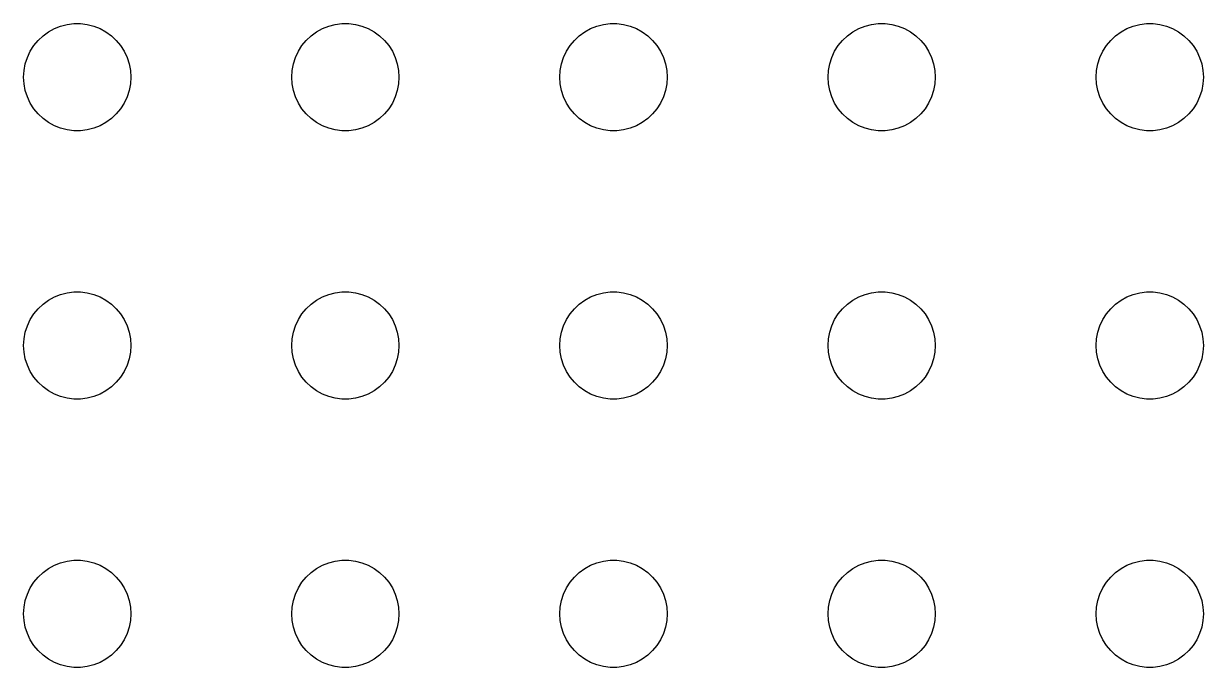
# Model space of a CAD drawing. Header units: metres. Extents: x -134 to 134, y 518 to 1078.
# Drawn here: x -1.5 to 31.5, y 660 to 678 of the extents above; entities that cross this region are included whole.
import ezdxf

# ---------------------------------------------------------------- set-up
doc = ezdxf.new("R2010")
doc.units = ezdxf.units.M

msp = doc.modelspace()

# ---------------------------------------------------------------- linework, layer by layer
for p, q in [((-0.80373, 677.766), (-0.63866, 677.857)), ((-0.63866, 677.857), (-0.46352, 677.927)), ((-0.46352, 677.927), (-0.28107, 677.973)), ((-0.28107, 677.973), (-0.09418, 677.997)), ((-0.09418, 677.997), (0.09418, 677.997)), ((0.09418, 677.997), (0.28107, 677.973)), ((0.28107, 677.973), (0.46352, 677.927)), ((0.46352, 677.927), (0.63866, 677.857)), ((0.63866, 677.857), (0.80373, 677.766)), ((6.69626, 677.766), (6.86133, 677.857)), ((6.86133, 677.857), (7.03647, 677.927)), ((7.03647, 677.927), (7.21892, 677.973)), ((7.21892, 677.973), (7.40581, 677.997)), ((7.40581, 677.997), (7.59418, 677.997)), ((7.59418, 677.997), (7.78107, 677.973)), ((7.78107, 677.973), (7.96352, 677.927)), ((7.96352, 677.927), (8.13866, 677.857)), ((8.13866, 677.857), (8.30373, 677.766)), ((14.1963, 677.766), (14.3613, 677.857)), ((14.3613, 677.857), (14.5365, 677.927)), ((14.5365, 677.927), (14.7189, 677.973)), ((14.7189, 677.973), (14.9058, 677.997)), ((14.9058, 677.997), (15.0942, 677.997)), ((15.0942, 677.997), (15.2811, 677.973)), ((15.2811, 677.973), (15.4635, 677.927)), ((15.4635, 677.927), (15.6387, 677.857)), ((15.6387, 677.857), (15.8037, 677.766)), ((21.6963, 677.766), (21.8613, 677.857)), ((21.8613, 677.857), (22.0365, 677.927)), ((22.0365, 677.927), (22.2189, 677.973)), ((22.2189, 677.973), (22.4058, 677.997)), ((22.4058, 677.997), (22.5942, 677.997)), ((22.5942, 677.997), (22.7811, 677.973)), ((22.7811, 677.973), (22.9635, 677.927)), ((22.9635, 677.927), (23.1387, 677.857)), ((23.1387, 677.857), (23.3037, 677.766)), ((29.1963, 677.766), (29.3613, 677.857)), ((29.3613, 677.857), (29.5365, 677.927)), ((29.5365, 677.927), (29.7189, 677.973)), ((29.7189, 677.973), (29.9058, 677.997)), ((29.9058, 677.997), (30.0942, 677.997)), ((30.0942, 677.997), (30.2811, 677.973)), ((30.2811, 677.973), (30.4635, 677.927)), ((30.4635, 677.927), (30.6387, 677.857)), ((30.6387, 677.857), (30.8037, 677.766)), ((-1.21352, 677.382), (-1.09344, 677.527)), ((-1.09344, 677.527), (-0.95613, 677.656)), ((-0.95613, 677.656), (-0.80373, 677.766)), ((0.80373, 677.766), (0.95613, 677.656)), ((0.95613, 677.656), (1.09344, 677.527)), ((1.09344, 677.527), (1.21352, 677.382)), ((6.28647, 677.382), (6.40654, 677.527)), ((6.40654, 677.527), (6.54385, 677.656)), ((6.54385, 677.656), (6.69626, 677.766)), ((8.30373, 677.766), (8.45613, 677.656)), ((8.45613, 677.656), (8.59344, 677.527)), ((8.59344, 677.527), (8.71352, 677.382)), ((13.7865, 677.382), (13.9065, 677.527)), ((13.9065, 677.527), (14.0439, 677.656)), ((14.0439, 677.656), (14.1963, 677.766)), ((15.8037, 677.766), (15.9561, 677.656)), ((15.9561, 677.656), (16.0934, 677.527)), ((16.0934, 677.527), (16.2135, 677.382)), ((21.2865, 677.382), (21.4065, 677.527)), ((21.4065, 677.527), (21.5439, 677.656)), ((21.5439, 677.656), (21.6963, 677.766)), ((23.3037, 677.766), (23.4561, 677.656)), ((23.4561, 677.656), (23.5934, 677.527)), ((23.5934, 677.527), (23.7135, 677.382)), ((28.7865, 677.382), (28.9065, 677.527)), ((28.9065, 677.527), (29.0439, 677.656)), ((29.0439, 677.656), (29.1963, 677.766)), ((30.8037, 677.766), (30.9561, 677.656)), ((30.9561, 677.656), (31.0934, 677.527)), ((31.0934, 677.527), (31.2135, 677.382)), ((-1.39465, 677.052), (-1.31445, 677.223)), ((-1.31445, 677.223), (-1.21352, 677.382)), ((1.21352, 677.382), (1.31445, 677.223)), ((1.31445, 677.223), (1.39465, 677.052)), ((6.10533, 677.052), (6.18553, 677.223)), ((6.18553, 677.223), (6.28647, 677.382)), ((8.71352, 677.382), (8.81445, 677.223)), ((8.81445, 677.223), (8.89465, 677.052)), ((13.6053, 677.052), (13.6855, 677.223)), ((13.6855, 677.223), (13.7865, 677.382)), ((16.2135, 677.382), (16.3145, 677.223)), ((16.3145, 677.223), (16.3947, 677.052)), ((21.1053, 677.052), (21.1855, 677.223)), ((21.1855, 677.223), (21.2865, 677.382)), ((23.7135, 677.382), (23.8145, 677.223)), ((23.8145, 677.223), (23.8947, 677.052)), ((28.6053, 677.052), (28.6855, 677.223)), ((28.6855, 677.223), (28.7865, 677.382)), ((31.2135, 677.382), (31.3145, 677.223)), ((31.3145, 677.223), (31.3947, 677.052)), ((-1.48816, 676.688), (-1.45287, 676.873)), ((-1.45287, 676.873), (-1.39465, 677.052)), ((1.39465, 677.052), (1.45287, 676.873)), ((1.45287, 676.873), (1.48816, 676.688)), ((6.01183, 676.688), (6.04712, 676.873)), ((6.04712, 676.873), (6.10533, 677.052)), ((8.89465, 677.052), (8.95287, 676.873)), ((8.95287, 676.873), (8.98816, 676.688)), ((13.5118, 676.688), (13.5471, 676.873)), ((13.5471, 676.873), (13.6053, 677.052)), ((16.3947, 677.052), (16.4529, 676.873)), ((16.4529, 676.873), (16.4882, 676.688)), ((21.0118, 676.688), (21.0471, 676.873)), ((21.0471, 676.873), (21.1053, 677.052)), ((23.8947, 677.052), (23.9529, 676.873)), ((23.9529, 676.873), (23.9882, 676.688)), ((28.5118, 676.688), (28.5471, 676.873)), ((28.5471, 676.873), (28.6053, 677.052)), ((31.3947, 677.052), (31.4529, 676.873)), ((31.4529, 676.873), (31.4882, 676.688)), ((-1.5, 676.5), (-1.48816, 676.688)), ((-1.48816, 676.312), (-1.5, 676.5)), ((1.48816, 676.688), (1.5, 676.5)), ((1.5, 676.5), (1.48816, 676.312)), ((6, 676.5), (6.01183, 676.688)), ((6.01183, 676.312), (6, 676.5)), ((8.98816, 676.688), (9, 676.5)), ((9, 676.5), (8.98816, 676.312)), ((13.5, 676.5), (13.5118, 676.688)), ((13.5118, 676.312), (13.5, 676.5)), ((16.4882, 676.688), (16.5, 676.5)), ((16.5, 676.5), (16.4882, 676.312)), ((21, 676.5), (21.0118, 676.688)), ((21.0118, 676.312), (21, 676.5)), ((23.9882, 676.688), (24, 676.5)), ((24, 676.5), (23.9882, 676.312)), ((28.5, 676.5), (28.5118, 676.688)), ((28.5118, 676.312), (28.5, 676.5)), ((31.4882, 676.688), (31.5, 676.5)), ((31.5, 676.5), (31.4882, 676.312)), ((-1.45287, 676.127), (-1.48816, 676.312)), ((1.48816, 676.312), (1.45287, 676.127)), ((6.04712, 676.127), (6.01183, 676.312)), ((8.98816, 676.312), (8.95287, 676.127)), ((13.5471, 676.127), (13.5118, 676.312)), ((16.4882, 676.312), (16.4529, 676.127)), ((21.0471, 676.127), (21.0118, 676.312)), ((23.9882, 676.312), (23.9529, 676.127)), ((28.5471, 676.127), (28.5118, 676.312)), ((31.4882, 676.312), (31.4529, 676.127)), ((-1.39465, 675.948), (-1.45287, 676.127)), ((-1.31445, 675.777), (-1.39465, 675.948)), ((1.39465, 675.948), (1.31445, 675.777)), ((1.45287, 676.127), (1.39465, 675.948)), ((6.10533, 675.948), (6.04712, 676.127)), ((6.18553, 675.777), (6.10533, 675.948)), ((8.89465, 675.948), (8.81445, 675.777)), ((8.95287, 676.127), (8.89465, 675.948)), ((13.6053, 675.948), (13.5471, 676.127)), ((13.6855, 675.777), (13.6053, 675.948)), ((16.3947, 675.948), (16.3145, 675.777)), ((16.4529, 676.127), (16.3947, 675.948)), ((21.1053, 675.948), (21.0471, 676.127)), ((21.1855, 675.777), (21.1053, 675.948)), ((23.8947, 675.948), (23.8145, 675.777)), ((23.9529, 676.127), (23.8947, 675.948)), ((28.6053, 675.948), (28.5471, 676.127)), ((28.6855, 675.777), (28.6053, 675.948)), ((31.3947, 675.948), (31.3145, 675.777)), ((31.4529, 676.127), (31.3947, 675.948)), ((-1.21352, 675.618), (-1.31445, 675.777)), ((-1.09344, 675.473), (-1.21352, 675.618)), ((1.21352, 675.618), (1.09344, 675.473)), ((1.31445, 675.777), (1.21352, 675.618)), ((6.28647, 675.618), (6.18553, 675.777)), ((6.40654, 675.473), (6.28647, 675.618)), ((8.71352, 675.618), (8.59344, 675.473)), ((8.81445, 675.777), (8.71352, 675.618)), ((13.7865, 675.618), (13.6855, 675.777)), ((13.9065, 675.473), (13.7865, 675.618)), ((16.2135, 675.618), (16.0934, 675.473)), ((16.3145, 675.777), (16.2135, 675.618)), ((21.2865, 675.618), (21.1855, 675.777)), ((21.4065, 675.473), (21.2865, 675.618)), ((23.7135, 675.618), (23.5934, 675.473)), ((23.8145, 675.777), (23.7135, 675.618)), ((28.7865, 675.618), (28.6855, 675.777)), ((28.9065, 675.473), (28.7865, 675.618)), ((31.2135, 675.618), (31.0934, 675.473)), ((31.3145, 675.777), (31.2135, 675.618)), ((-0.95613, 675.344), (-1.09344, 675.473)), ((-0.80373, 675.234), (-0.95613, 675.344)), ((-0.63866, 675.143), (-0.80373, 675.234)), ((0.80373, 675.234), (0.63866, 675.143)), ((0.95613, 675.344), (0.80373, 675.234)), ((1.09344, 675.473), (0.95613, 675.344)), ((6.54385, 675.344), (6.40654, 675.473)), ((6.69626, 675.234), (6.54385, 675.344)), ((6.86133, 675.143), (6.69626, 675.234)), ((8.30373, 675.234), (8.13866, 675.143)), ((8.45613, 675.344), (8.30373, 675.234)), ((8.59344, 675.473), (8.45613, 675.344)), ((14.0439, 675.344), (13.9065, 675.473)), ((14.1963, 675.234), (14.0439, 675.344)), ((14.3613, 675.143), (14.1963, 675.234)), ((15.8037, 675.234), (15.6387, 675.143)), ((15.9561, 675.344), (15.8037, 675.234)), ((16.0934, 675.473), (15.9561, 675.344)), ((21.5439, 675.344), (21.4065, 675.473)), ((21.6963, 675.234), (21.5439, 675.344)), ((21.8613, 675.143), (21.6963, 675.234)), ((23.3037, 675.234), (23.1387, 675.143)), ((23.4561, 675.344), (23.3037, 675.234)), ((23.5934, 675.473), (23.4561, 675.344)), ((29.0439, 675.344), (28.9065, 675.473)), ((29.1963, 675.234), (29.0439, 675.344)), ((29.3613, 675.143), (29.1963, 675.234)), ((30.8037, 675.234), (30.6387, 675.143)), ((30.9561, 675.344), (30.8037, 675.234)), ((31.0934, 675.473), (30.9561, 675.344)), ((-0.46352, 675.073), (-0.63866, 675.143)), ((-0.28107, 675.027), (-0.46352, 675.073)), ((-0.09418, 675.003), (-0.28107, 675.027)), ((0.09418, 675.003), (-0.09418, 675.003)), ((0.28107, 675.027), (0.09418, 675.003)), ((0.46352, 675.073), (0.28107, 675.027)), ((0.63866, 675.143), (0.46352, 675.073)), ((7.03647, 675.073), (6.86133, 675.143)), ((7.21892, 675.027), (7.03647, 675.073)), ((7.40581, 675.003), (7.21892, 675.027)), ((7.59418, 675.003), (7.40581, 675.003)), ((7.78107, 675.027), (7.59418, 675.003)), ((7.96352, 675.073), (7.78107, 675.027)), ((8.13866, 675.143), (7.96352, 675.073)), ((14.5365, 675.073), (14.3613, 675.143)), ((14.7189, 675.027), (14.5365, 675.073)), ((14.9058, 675.003), (14.7189, 675.027)), ((15.0942, 675.003), (14.9058, 675.003)), ((15.2811, 675.027), (15.0942, 675.003)), ((15.4635, 675.073), (15.2811, 675.027)), ((15.6387, 675.143), (15.4635, 675.073)), ((22.0365, 675.073), (21.8613, 675.143)), ((22.2189, 675.027), (22.0365, 675.073)), ((22.4058, 675.003), (22.2189, 675.027)), ((22.5942, 675.003), (22.4058, 675.003)), ((22.7811, 675.027), (22.5942, 675.003)), ((22.9635, 675.073), (22.7811, 675.027)), ((23.1387, 675.143), (22.9635, 675.073)), ((29.5365, 675.073), (29.3613, 675.143)), ((29.7189, 675.027), (29.5365, 675.073)), ((29.9058, 675.003), (29.7189, 675.027)), ((30.0942, 675.003), (29.9058, 675.003)), ((30.2811, 675.027), (30.0942, 675.003)), ((30.4635, 675.073), (30.2811, 675.027)), ((30.6387, 675.143), (30.4635, 675.073)), ((-0.95613, 670.156), (-0.80373, 670.266)), ((-0.80373, 670.266), (-0.63866, 670.357)), ((-0.63866, 670.357), (-0.46352, 670.427)), ((-0.46352, 670.427), (-0.28107, 670.473)), ((-0.28107, 670.473), (-0.09418, 670.497)), ((-0.09418, 670.497), (0.09418, 670.497)), ((0.09418, 670.497), (0.28107, 670.473)), ((0.28107, 670.473), (0.46352, 670.427)), ((0.46352, 670.427), (0.63866, 670.357)), ((0.63866, 670.357), (0.80373, 670.266)), ((0.80373, 670.266), (0.95613, 670.156)), ((6.54385, 670.156), (6.69626, 670.266)), ((6.69626, 670.266), (6.86133, 670.357)), ((6.86133, 670.357), (7.03647, 670.427)), ((7.03647, 670.427), (7.21892, 670.473)), ((7.21892, 670.473), (7.40581, 670.497)), ((7.40581, 670.497), (7.59418, 670.497)), ((7.59418, 670.497), (7.78107, 670.473)), ((7.78107, 670.473), (7.96352, 670.427)), ((7.96352, 670.427), (8.13866, 670.357)), ((8.13866, 670.357), (8.30373, 670.266)), ((8.30373, 670.266), (8.45613, 670.156)), ((14.0439, 670.156), (14.1963, 670.266)), ((14.1963, 670.266), (14.3613, 670.357)), ((14.3613, 670.357), (14.5365, 670.427)), ((14.5365, 670.427), (14.7189, 670.473)), ((14.7189, 670.473), (14.9058, 670.497)), ((14.9058, 670.497), (15.0942, 670.497)), ((15.0942, 670.497), (15.2811, 670.473)), ((15.2811, 670.473), (15.4635, 670.427)), ((15.4635, 670.427), (15.6387, 670.357)), ((15.6387, 670.357), (15.8037, 670.266)), ((15.8037, 670.266), (15.9561, 670.156)), ((21.5439, 670.156), (21.6963, 670.266)), ((21.6963, 670.266), (21.8613, 670.357)), ((21.8613, 670.357), (22.0365, 670.427)), ((22.0365, 670.427), (22.2189, 670.473)), ((22.2189, 670.473), (22.4058, 670.497)), ((22.4058, 670.497), (22.5942, 670.497)), ((22.5942, 670.497), (22.7811, 670.473)), ((22.7811, 670.473), (22.9635, 670.427)), ((22.9635, 670.427), (23.1387, 670.357)), ((23.1387, 670.357), (23.3037, 670.266)), ((23.3037, 670.266), (23.4561, 670.156)), ((29.0439, 670.156), (29.1963, 670.266)), ((29.1963, 670.266), (29.3613, 670.357)), ((29.3613, 670.357), (29.5365, 670.427)), ((29.5365, 670.427), (29.7189, 670.473)), ((29.7189, 670.473), (29.9058, 670.497)), ((29.9058, 670.497), (30.0942, 670.497)), ((30.0942, 670.497), (30.2811, 670.473)), ((30.2811, 670.473), (30.4635, 670.427)), ((30.4635, 670.427), (30.6387, 670.357)), ((30.6387, 670.357), (30.8037, 670.266)), ((30.8037, 670.266), (30.9561, 670.156)), ((-1.21352, 669.882), (-1.09344, 670.027)), ((-1.09344, 670.027), (-0.95613, 670.156)), ((0.95613, 670.156), (1.09344, 670.027)), ((1.09344, 670.027), (1.21352, 669.882)), ((6.28647, 669.882), (6.40654, 670.027)), ((6.40654, 670.027), (6.54385, 670.156)), ((8.45613, 670.156), (8.59344, 670.027)), ((8.59344, 670.027), (8.71352, 669.882)), ((13.7865, 669.882), (13.9065, 670.027)), ((13.9065, 670.027), (14.0439, 670.156)), ((15.9561, 670.156), (16.0934, 670.027)), ((16.0934, 670.027), (16.2135, 669.882)), ((21.2865, 669.882), (21.4065, 670.027)), ((21.4065, 670.027), (21.5439, 670.156)), ((23.4561, 670.156), (23.5934, 670.027)), ((23.5934, 670.027), (23.7135, 669.882)), ((28.7865, 669.882), (28.9065, 670.027)), ((28.9065, 670.027), (29.0439, 670.156)), ((30.9561, 670.156), (31.0934, 670.027)), ((31.0934, 670.027), (31.2135, 669.882)), ((-1.39465, 669.552), (-1.31445, 669.723)), ((-1.31445, 669.723), (-1.21352, 669.882)), ((1.21352, 669.882), (1.31445, 669.723)), ((1.31445, 669.723), (1.39465, 669.552)), ((6.10533, 669.552), (6.18553, 669.723)), ((6.18553, 669.723), (6.28647, 669.882)), ((8.71352, 669.882), (8.81445, 669.723)), ((8.81445, 669.723), (8.89465, 669.552)), ((13.6053, 669.552), (13.6855, 669.723)), ((13.6855, 669.723), (13.7865, 669.882)), ((16.2135, 669.882), (16.3145, 669.723)), ((16.3145, 669.723), (16.3947, 669.552)), ((21.1053, 669.552), (21.1855, 669.723)), ((21.1855, 669.723), (21.2865, 669.882)), ((23.7135, 669.882), (23.8145, 669.723)), ((23.8145, 669.723), (23.8947, 669.552)), ((28.6053, 669.552), (28.6855, 669.723)), ((28.6855, 669.723), (28.7865, 669.882)), ((31.2135, 669.882), (31.3145, 669.723)), ((31.3145, 669.723), (31.3947, 669.552)), ((-1.48816, 669.188), (-1.45287, 669.373)), ((-1.45287, 669.373), (-1.39465, 669.552)), ((1.39465, 669.552), (1.45287, 669.373)), ((1.45287, 669.373), (1.48816, 669.188)), ((6.01183, 669.188), (6.04712, 669.373)), ((6.04712, 669.373), (6.10533, 669.552)), ((8.89465, 669.552), (8.95287, 669.373)), ((8.95287, 669.373), (8.98816, 669.188)), ((13.5118, 669.188), (13.5471, 669.373)), ((13.5471, 669.373), (13.6053, 669.552)), ((16.3947, 669.552), (16.4529, 669.373)), ((16.4529, 669.373), (16.4882, 669.188)), ((21.0118, 669.188), (21.0471, 669.373)), ((21.0471, 669.373), (21.1053, 669.552)), ((23.8947, 669.552), (23.9529, 669.373)), ((23.9529, 669.373), (23.9882, 669.188)), ((28.5118, 669.188), (28.5471, 669.373)), ((28.5471, 669.373), (28.6053, 669.552)), ((31.3947, 669.552), (31.4529, 669.373)), ((31.4529, 669.373), (31.4882, 669.188)), ((-1.5, 669), (-1.48816, 669.188)), ((-1.48816, 668.812), (-1.5, 669)), ((1.48816, 669.188), (1.5, 669)), ((1.5, 669), (1.48816, 668.812)), ((6, 669), (6.01183, 669.188)), ((6.01183, 668.812), (6, 669)), ((8.98816, 669.188), (9, 669)), ((9, 669), (8.98816, 668.812)), ((13.5, 669), (13.5118, 669.188)), ((13.5118, 668.812), (13.5, 669)), ((16.4882, 669.188), (16.5, 669)), ((16.5, 669), (16.4882, 668.812)), ((21, 669), (21.0118, 669.188)), ((21.0118, 668.812), (21, 669)), ((23.9882, 669.188), (24, 669)), ((24, 669), (23.9882, 668.812)), ((28.5, 669), (28.5118, 669.188)), ((28.5118, 668.812), (28.5, 669)), ((31.4882, 669.188), (31.5, 669)), ((31.5, 669), (31.4882, 668.812)), ((-1.45287, 668.627), (-1.48816, 668.812)), ((-1.39465, 668.448), (-1.45287, 668.627)), ((1.45287, 668.627), (1.39465, 668.448)), ((1.48816, 668.812), (1.45287, 668.627)), ((6.04712, 668.627), (6.01183, 668.812)), ((6.10533, 668.448), (6.04712, 668.627)), ((8.95287, 668.627), (8.89465, 668.448)), ((8.98816, 668.812), (8.95287, 668.627)), ((13.5471, 668.627), (13.5118, 668.812)), ((13.6053, 668.448), (13.5471, 668.627)), ((16.4529, 668.627), (16.3947, 668.448)), ((16.4882, 668.812), (16.4529, 668.627)), ((21.0471, 668.627), (21.0118, 668.812)), ((21.1053, 668.448), (21.0471, 668.627)), ((23.9529, 668.627), (23.8947, 668.448)), ((23.9882, 668.812), (23.9529, 668.627)), ((28.5471, 668.627), (28.5118, 668.812)), ((28.6053, 668.448), (28.5471, 668.627)), ((31.4529, 668.627), (31.3947, 668.448)), ((31.4882, 668.812), (31.4529, 668.627)), ((-1.31445, 668.277), (-1.39465, 668.448)), ((-1.21352, 668.118), (-1.31445, 668.277)), ((1.31445, 668.277), (1.21352, 668.118)), ((1.39465, 668.448), (1.31445, 668.277)), ((6.18553, 668.277), (6.10533, 668.448)), ((6.28647, 668.118), (6.18553, 668.277)), ((8.81445, 668.277), (8.71352, 668.118)), ((8.89465, 668.448), (8.81445, 668.277)), ((13.6855, 668.277), (13.6053, 668.448)), ((13.7865, 668.118), (13.6855, 668.277)), ((16.3145, 668.277), (16.2135, 668.118)), ((16.3947, 668.448), (16.3145, 668.277)), ((21.1855, 668.277), (21.1053, 668.448)), ((21.2865, 668.118), (21.1855, 668.277)), ((23.8145, 668.277), (23.7135, 668.118)), ((23.8947, 668.448), (23.8145, 668.277)), ((28.6855, 668.277), (28.6053, 668.448)), ((28.7865, 668.118), (28.6855, 668.277)), ((31.3145, 668.277), (31.2135, 668.118)), ((31.3947, 668.448), (31.3145, 668.277)), ((-1.09344, 667.973), (-1.21352, 668.118)), ((-0.95613, 667.844), (-1.09344, 667.973)), ((1.09344, 667.973), (0.95613, 667.844)), ((1.21352, 668.118), (1.09344, 667.973)), ((6.40654, 667.973), (6.28647, 668.118)), ((6.54385, 667.844), (6.40654, 667.973)), ((8.59344, 667.973), (8.45613, 667.844)), ((8.71352, 668.118), (8.59344, 667.973)), ((13.9065, 667.973), (13.7865, 668.118)), ((14.0439, 667.844), (13.9065, 667.973)), ((16.0934, 667.973), (15.9561, 667.844)), ((16.2135, 668.118), (16.0934, 667.973)), ((21.4065, 667.973), (21.2865, 668.118)), ((21.5439, 667.844), (21.4065, 667.973)), ((23.5934, 667.973), (23.4561, 667.844)), ((23.7135, 668.118), (23.5934, 667.973)), ((28.9065, 667.973), (28.7865, 668.118)), ((29.0439, 667.844), (28.9065, 667.973)), ((31.0934, 667.973), (30.9561, 667.844)), ((31.2135, 668.118), (31.0934, 667.973)), ((-0.80373, 667.734), (-0.95613, 667.844)), ((-0.63866, 667.643), (-0.80373, 667.734)), ((-0.46352, 667.573), (-0.63866, 667.643)), ((0.63866, 667.643), (0.46352, 667.573)), ((0.80373, 667.734), (0.63866, 667.643)), ((0.95613, 667.844), (0.80373, 667.734)), ((6.69626, 667.734), (6.54385, 667.844)), ((6.86133, 667.643), (6.69626, 667.734)), ((7.03647, 667.573), (6.86133, 667.643)), ((8.13866, 667.643), (7.96352, 667.573)), ((8.30373, 667.734), (8.13866, 667.643)), ((8.45613, 667.844), (8.30373, 667.734)), ((14.1963, 667.734), (14.0439, 667.844)), ((14.3613, 667.643), (14.1963, 667.734)), ((14.5365, 667.573), (14.3613, 667.643)), ((15.6387, 667.643), (15.4635, 667.573)), ((15.8037, 667.734), (15.6387, 667.643)), ((15.9561, 667.844), (15.8037, 667.734)), ((21.6963, 667.734), (21.5439, 667.844)), ((21.8613, 667.643), (21.6963, 667.734)), ((22.0365, 667.573), (21.8613, 667.643)), ((23.1387, 667.643), (22.9635, 667.573)), ((23.3037, 667.734), (23.1387, 667.643)), ((23.4561, 667.844), (23.3037, 667.734)), ((29.1963, 667.734), (29.0439, 667.844)), ((29.3613, 667.643), (29.1963, 667.734)), ((29.5365, 667.573), (29.3613, 667.643)), ((30.6387, 667.643), (30.4635, 667.573)), ((30.8037, 667.734), (30.6387, 667.643)), ((30.9561, 667.844), (30.8037, 667.734)), ((-0.28107, 667.527), (-0.46352, 667.573)), ((-0.09418, 667.503), (-0.28107, 667.527)), ((0.09418, 667.503), (-0.09418, 667.503)), ((0.28107, 667.527), (0.09418, 667.503)), ((0.46352, 667.573), (0.28107, 667.527)), ((7.21892, 667.527), (7.03647, 667.573)), ((7.40581, 667.503), (7.21892, 667.527)), ((7.59418, 667.503), (7.40581, 667.503)), ((7.78107, 667.527), (7.59418, 667.503)), ((7.96352, 667.573), (7.78107, 667.527)), ((14.7189, 667.527), (14.5365, 667.573)), ((14.9058, 667.503), (14.7189, 667.527)), ((15.0942, 667.503), (14.9058, 667.503)), ((15.2811, 667.527), (15.0942, 667.503)), ((15.4635, 667.573), (15.2811, 667.527)), ((22.2189, 667.527), (22.0365, 667.573)), ((22.4058, 667.503), (22.2189, 667.527)), ((22.5942, 667.503), (22.4058, 667.503)), ((22.7811, 667.527), (22.5942, 667.503)), ((22.9635, 667.573), (22.7811, 667.527)), ((29.7189, 667.527), (29.5365, 667.573)), ((29.9058, 667.503), (29.7189, 667.527)), ((30.0942, 667.503), (29.9058, 667.503)), ((30.2811, 667.527), (30.0942, 667.503)), ((30.4635, 667.573), (30.2811, 667.527)), ((-0.46352, 662.927), (-0.28107, 662.973)), ((-0.28107, 662.973), (-0.09418, 662.997)), ((-0.09418, 662.997), (0.09418, 662.997)), ((0.09418, 662.997), (0.28107, 662.973)), ((0.28107, 662.973), (0.46352, 662.927)), ((7.03647, 662.927), (7.21892, 662.973)), ((7.21892, 662.973), (7.40581, 662.997)), ((7.40581, 662.997), (7.59418, 662.997)), ((7.59418, 662.997), (7.78107, 662.973)), ((7.78107, 662.973), (7.96352, 662.927)), ((14.5365, 662.927), (14.7189, 662.973)), ((14.7189, 662.973), (14.9058, 662.997)), ((14.9058, 662.997), (15.0942, 662.997)), ((15.0942, 662.997), (15.2811, 662.973)), ((15.2811, 662.973), (15.4635, 662.927)), ((22.0365, 662.927), (22.2189, 662.973)), ((22.2189, 662.973), (22.4058, 662.997)), ((22.4058, 662.997), (22.5942, 662.997)), ((22.5942, 662.997), (22.7811, 662.973)), ((22.7811, 662.973), (22.9635, 662.927)), ((29.5365, 662.927), (29.7189, 662.973)), ((29.7189, 662.973), (29.9058, 662.997)), ((29.9058, 662.997), (30.0942, 662.997)), ((30.0942, 662.997), (30.2811, 662.973)), ((30.2811, 662.973), (30.4635, 662.927)), ((-1.09344, 662.527), (-0.95613, 662.656)), ((-0.95613, 662.656), (-0.80373, 662.766)), ((-0.80373, 662.766), (-0.63866, 662.857)), ((-0.63866, 662.857), (-0.46352, 662.927)), ((0.46352, 662.927), (0.63866, 662.857)), ((0.63866, 662.857), (0.80373, 662.766)), ((0.80373, 662.766), (0.95613, 662.656)), ((0.95613, 662.656), (1.09344, 662.527)), ((6.40654, 662.527), (6.54385, 662.656)), ((6.54385, 662.656), (6.69626, 662.766)), ((6.69626, 662.766), (6.86133, 662.857)), ((6.86133, 662.857), (7.03647, 662.927)), ((7.96352, 662.927), (8.13866, 662.857)), ((8.13866, 662.857), (8.30373, 662.766)), ((8.30373, 662.766), (8.45613, 662.656)), ((8.45613, 662.656), (8.59344, 662.527)), ((13.9065, 662.527), (14.0439, 662.656)), ((14.0439, 662.656), (14.1963, 662.766)), ((14.1963, 662.766), (14.3613, 662.857)), ((14.3613, 662.857), (14.5365, 662.927)), ((15.4635, 662.927), (15.6387, 662.857)), ((15.6387, 662.857), (15.8037, 662.766)), ((15.8037, 662.766), (15.9561, 662.656)), ((15.9561, 662.656), (16.0934, 662.527)), ((21.4065, 662.527), (21.5439, 662.656)), ((21.5439, 662.656), (21.6963, 662.766)), ((21.6963, 662.766), (21.8613, 662.857)), ((21.8613, 662.857), (22.0365, 662.927)), ((22.9635, 662.927), (23.1387, 662.857)), ((23.1387, 662.857), (23.3037, 662.766)), ((23.3037, 662.766), (23.4561, 662.656)), ((23.4561, 662.656), (23.5934, 662.527)), ((28.9065, 662.527), (29.0439, 662.656)), ((29.0439, 662.656), (29.1963, 662.766)), ((29.1963, 662.766), (29.3613, 662.857)), ((29.3613, 662.857), (29.5365, 662.927)), ((30.4635, 662.927), (30.6387, 662.857)), ((30.6387, 662.857), (30.8037, 662.766)), ((30.8037, 662.766), (30.9561, 662.656)), ((30.9561, 662.656), (31.0934, 662.527)), ((-1.31445, 662.223), (-1.21352, 662.382)), ((-1.21352, 662.382), (-1.09344, 662.527)), ((1.09344, 662.527), (1.21352, 662.382)), ((1.21352, 662.382), (1.31445, 662.223)), ((6.18553, 662.223), (6.28647, 662.382)), ((6.28647, 662.382), (6.40654, 662.527)), ((8.59344, 662.527), (8.71352, 662.382)), ((8.71352, 662.382), (8.81445, 662.223)), ((13.6855, 662.223), (13.7865, 662.382)), ((13.7865, 662.382), (13.9065, 662.527)), ((16.0934, 662.527), (16.2135, 662.382)), ((16.2135, 662.382), (16.3145, 662.223)), ((21.1855, 662.223), (21.2865, 662.382)), ((21.2865, 662.382), (21.4065, 662.527)), ((23.5934, 662.527), (23.7135, 662.382)), ((23.7135, 662.382), (23.8145, 662.223)), ((28.6855, 662.223), (28.7865, 662.382)), ((28.7865, 662.382), (28.9065, 662.527)), ((31.0934, 662.527), (31.2135, 662.382)), ((31.2135, 662.382), (31.3145, 662.223)), ((-1.45287, 661.873), (-1.39465, 662.052)), ((-1.39465, 662.052), (-1.31445, 662.223)), ((1.31445, 662.223), (1.39465, 662.052)), ((1.39465, 662.052), (1.45287, 661.873)), ((6.04712, 661.873), (6.10533, 662.052)), ((6.10533, 662.052), (6.18553, 662.223)), ((8.81445, 662.223), (8.89465, 662.052)), ((8.89465, 662.052), (8.95287, 661.873)), ((13.5471, 661.873), (13.6053, 662.052)), ((13.6053, 662.052), (13.6855, 662.223)), ((16.3145, 662.223), (16.3947, 662.052)), ((16.3947, 662.052), (16.4529, 661.873)), ((21.0471, 661.873), (21.1053, 662.052)), ((21.1053, 662.052), (21.1855, 662.223)), ((23.8145, 662.223), (23.8947, 662.052)), ((23.8947, 662.052), (23.9529, 661.873)), ((28.5471, 661.873), (28.6053, 662.052)), ((28.6053, 662.052), (28.6855, 662.223)), ((31.3145, 662.223), (31.3947, 662.052)), ((31.3947, 662.052), (31.4529, 661.873)), ((-1.5, 661.5), (-1.48816, 661.688)), ((-1.48816, 661.688), (-1.45287, 661.873)), ((1.45287, 661.873), (1.48816, 661.688)), ((1.48816, 661.688), (1.5, 661.5)), ((6, 661.5), (6.01183, 661.688)), ((6.01183, 661.688), (6.04712, 661.873)), ((8.95287, 661.873), (8.98816, 661.688)), ((8.98816, 661.688), (9, 661.5)), ((13.5, 661.5), (13.5118, 661.688)), ((13.5118, 661.688), (13.5471, 661.873)), ((16.4529, 661.873), (16.4882, 661.688)), ((16.4882, 661.688), (16.5, 661.5)), ((21, 661.5), (21.0118, 661.688)), ((21.0118, 661.688), (21.0471, 661.873)), ((23.9529, 661.873), (23.9882, 661.688)), ((23.9882, 661.688), (24, 661.5)), ((28.5, 661.5), (28.5118, 661.688)), ((28.5118, 661.688), (28.5471, 661.873)), ((31.4529, 661.873), (31.4882, 661.688)), ((31.4882, 661.688), (31.5, 661.5)), ((-1.48816, 661.312), (-1.5, 661.5)), ((1.5, 661.5), (1.48816, 661.312)), ((6.01183, 661.312), (6, 661.5)), ((9, 661.5), (8.98816, 661.312)), ((13.5118, 661.312), (13.5, 661.5)), ((16.5, 661.5), (16.4882, 661.312)), ((21.0118, 661.312), (21, 661.5)), ((24, 661.5), (23.9882, 661.312)), ((28.5118, 661.312), (28.5, 661.5)), ((31.5, 661.5), (31.4882, 661.312)), ((-1.45287, 661.127), (-1.48816, 661.312)), ((-1.39465, 660.948), (-1.45287, 661.127)), ((1.45287, 661.127), (1.39465, 660.948)), ((1.48816, 661.312), (1.45287, 661.127)), ((6.04712, 661.127), (6.01183, 661.312)), ((6.10533, 660.948), (6.04712, 661.127)), ((8.95287, 661.127), (8.89465, 660.948)), ((8.98816, 661.312), (8.95287, 661.127)), ((13.5471, 661.127), (13.5118, 661.312)), ((13.6053, 660.948), (13.5471, 661.127)), ((16.4529, 661.127), (16.3947, 660.948)), ((16.4882, 661.312), (16.4529, 661.127)), ((21.0471, 661.127), (21.0118, 661.312)), ((21.1053, 660.948), (21.0471, 661.127)), ((23.9529, 661.127), (23.8947, 660.948)), ((23.9882, 661.312), (23.9529, 661.127)), ((28.5471, 661.127), (28.5118, 661.312)), ((28.6053, 660.948), (28.5471, 661.127)), ((31.4529, 661.127), (31.3947, 660.948)), ((31.4882, 661.312), (31.4529, 661.127)), ((-1.31445, 660.777), (-1.39465, 660.948)), ((-1.21352, 660.618), (-1.31445, 660.777)), ((1.31445, 660.777), (1.21352, 660.618)), ((1.39465, 660.948), (1.31445, 660.777)), ((6.18553, 660.777), (6.10533, 660.948)), ((6.28647, 660.618), (6.18553, 660.777)), ((8.81445, 660.777), (8.71352, 660.618)), ((8.89465, 660.948), (8.81445, 660.777)), ((13.6855, 660.777), (13.6053, 660.948)), ((13.7865, 660.618), (13.6855, 660.777)), ((16.3145, 660.777), (16.2135, 660.618)), ((16.3947, 660.948), (16.3145, 660.777)), ((21.1855, 660.777), (21.1053, 660.948)), ((21.2865, 660.618), (21.1855, 660.777)), ((23.8145, 660.777), (23.7135, 660.618)), ((23.8947, 660.948), (23.8145, 660.777)), ((28.6855, 660.777), (28.6053, 660.948)), ((28.7865, 660.618), (28.6855, 660.777)), ((31.3145, 660.777), (31.2135, 660.618)), ((31.3947, 660.948), (31.3145, 660.777)), ((-1.09344, 660.473), (-1.21352, 660.618)), ((-0.95613, 660.344), (-1.09344, 660.473)), ((-0.80373, 660.234), (-0.95613, 660.344)), ((0.95613, 660.344), (0.80373, 660.234)), ((1.09344, 660.473), (0.95613, 660.344)), ((1.21352, 660.618), (1.09344, 660.473)), ((6.40654, 660.473), (6.28647, 660.618)), ((6.54385, 660.344), (6.40654, 660.473)), ((6.69626, 660.234), (6.54385, 660.344)), ((8.45613, 660.344), (8.30373, 660.234)), ((8.59344, 660.473), (8.45613, 660.344)), ((8.71352, 660.618), (8.59344, 660.473)), ((13.9065, 660.473), (13.7865, 660.618)), ((14.0439, 660.344), (13.9065, 660.473)), ((14.1963, 660.234), (14.0439, 660.344)), ((15.9561, 660.344), (15.8037, 660.234)), ((16.0934, 660.473), (15.9561, 660.344)), ((16.2135, 660.618), (16.0934, 660.473)), ((21.4065, 660.473), (21.2865, 660.618)), ((21.5439, 660.344), (21.4065, 660.473)), ((21.6963, 660.234), (21.5439, 660.344)), ((23.4561, 660.344), (23.3037, 660.234)), ((23.5934, 660.473), (23.4561, 660.344)), ((23.7135, 660.618), (23.5934, 660.473)), ((28.9065, 660.473), (28.7865, 660.618)), ((29.0439, 660.344), (28.9065, 660.473)), ((29.1963, 660.234), (29.0439, 660.344)), ((30.9561, 660.344), (30.8037, 660.234)), ((31.0934, 660.473), (30.9561, 660.344)), ((31.2135, 660.618), (31.0934, 660.473)), ((-0.63866, 660.143), (-0.80373, 660.234)), ((-0.46352, 660.073), (-0.63866, 660.143)), ((-0.28107, 660.027), (-0.46352, 660.073)), ((-0.09418, 660.003), (-0.28107, 660.027)), ((0.09418, 660.003), (-0.09418, 660.003)), ((0.28107, 660.027), (0.09418, 660.003)), ((0.46352, 660.073), (0.28107, 660.027)), ((0.63866, 660.143), (0.46352, 660.073)), ((0.80373, 660.234), (0.63866, 660.143)), ((6.86133, 660.143), (6.69626, 660.234)), ((7.03647, 660.073), (6.86133, 660.143)), ((7.21892, 660.027), (7.03647, 660.073)), ((7.40581, 660.003), (7.21892, 660.027)), ((7.59418, 660.003), (7.40581, 660.003)), ((7.78107, 660.027), (7.59418, 660.003)), ((7.96352, 660.073), (7.78107, 660.027)), ((8.13866, 660.143), (7.96352, 660.073)), ((8.30373, 660.234), (8.13866, 660.143)), ((14.3613, 660.143), (14.1963, 660.234)), ((14.5365, 660.073), (14.3613, 660.143)), ((14.7189, 660.027), (14.5365, 660.073)), ((14.9058, 660.003), (14.7189, 660.027)), ((15.0942, 660.003), (14.9058, 660.003)), ((15.2811, 660.027), (15.0942, 660.003)), ((15.4635, 660.073), (15.2811, 660.027)), ((15.6387, 660.143), (15.4635, 660.073)), ((15.8037, 660.234), (15.6387, 660.143)), ((21.8613, 660.143), (21.6963, 660.234)), ((22.0365, 660.073), (21.8613, 660.143)), ((22.2189, 660.027), (22.0365, 660.073)), ((22.4058, 660.003), (22.2189, 660.027)), ((22.5942, 660.003), (22.4058, 660.003)), ((22.7811, 660.027), (22.5942, 660.003)), ((22.9635, 660.073), (22.7811, 660.027)), ((23.1387, 660.143), (22.9635, 660.073)), ((23.3037, 660.234), (23.1387, 660.143)), ((29.3613, 660.143), (29.1963, 660.234)), ((29.5365, 660.073), (29.3613, 660.143)), ((29.7189, 660.027), (29.5365, 660.073)), ((29.9058, 660.003), (29.7189, 660.027)), ((30.0942, 660.003), (29.9058, 660.003)), ((30.2811, 660.027), (30.0942, 660.003)), ((30.4635, 660.073), (30.2811, 660.027)), ((30.6387, 660.143), (30.4635, 660.073)), ((30.8037, 660.234), (30.6387, 660.143))]:
    msp.add_line(p, q)

doc.saveas('drawing.dxf')
